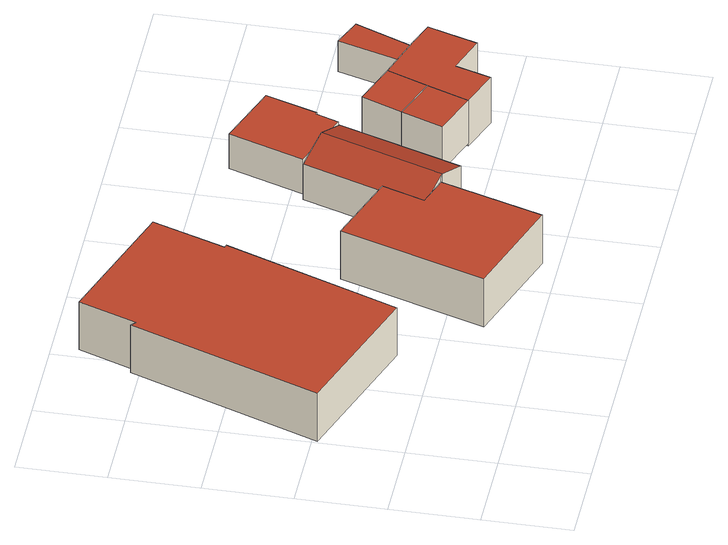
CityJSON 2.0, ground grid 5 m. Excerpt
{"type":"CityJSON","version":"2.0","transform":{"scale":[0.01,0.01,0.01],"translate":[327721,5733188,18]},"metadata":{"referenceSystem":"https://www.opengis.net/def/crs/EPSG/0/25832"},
"CityObjects":{
"building1":{"type":"Building","attributes":{"Geometrietyp2DReferenz":"3000","Gemeindeschluessel":"05170012","function":"31001_1312","roofType":"1000","measuredHeight":3.16},"address":[{"country":"Germany","locality":"Hamminkeln","thoroughfareNumber":"66","thoroughfareName":"Alte Poststraße"}],"geometry":[{"type":"Solid","lod":"2","boundaries":[[[[0,1,2,3]],[[4,5,1,0]],[[6,7,5,4]],[[8,9,7,6]],[[10,11,9,8]],[[12,13,11,10]],[[14,15,13,12]],[[3,2,15,14]],[[12,10,8,6,4,0,3,14]],[[1,5,7,9,11,13,15,2]]]],"semantics":{"surfaces":[{"type":"WallSurface"},{"type":"RoofSurface"},{"type":"GroundSurface"}],"values":[[0,0,0,0,0,0,0,0,1,2]]}}]},
"building2":{"type":"Building","attributes":{"Geometrietyp2DReferenz":"3000","Gemeindeschluessel":"05170012","function":"31001_1312","roofType":"1000","measuredHeight":3.19},"address":[{"country":"Germany","locality":"Hamminkeln","thoroughfareNumber":"68","thoroughfareName":"Alte Poststraße"}],"geometry":[{"type":"Solid","lod":"2","boundaries":[[[[16,17,18,19]],[[20,21,17,16]],[[22,23,21,20]],[[24,25,23,22]],[[26,27,25,24]],[[19,18,27,26]],[[24,22,20,16,19,26]],[[17,21,23,25,27,18]]]],"semantics":{"surfaces":[{"type":"WallSurface"},{"type":"RoofSurface"},{"type":"GroundSurface"}],"values":[[0,0,0,0,0,0,1,2]]}}]},
"building3":{"type":"Building","attributes":{"Geometrietyp2DReferenz":"3000","Gemeindeschluessel":"05170012","function":"31001_1312","roofType":"3100","measuredHeight":3.13},"address":[{"country":"Germany","locality":"Hamminkeln","thoroughfareNumber":"68","thoroughfareName":"Alte Poststraße"}],"geometry":[{"type":"Solid","lod":"2","boundaries":[[[[28,29,30,31]],[[32,33,29,28]],[[34,35,33,32]],[[36,37,35,34]],[[38,39,37,36]],[[40,41,39,38]],[[42,43,41,40]],[[44,45,43,42]],[[31,30,45,44]],[[38,36,34,32,28,40]],[[31,44,42,40,28]],[[29,33,35,37,39,41,43,45,30]]]],"semantics":{"surfaces":[{"type":"WallSurface"},{"type":"RoofSurface"},{"type":"GroundSurface"}],"values":[[0,0,0,0,0,0,0,0,0,1,1,2]]}}]},
"building4":{"type":"Building","attributes":{"Geometrietyp2DReferenz":"3000","Gemeindeschluessel":"05170012","function":"31001_1312","roofType":"1000","measuredHeight":2.28},"address":[{"country":"Germany","locality":"Hamminkeln","thoroughfareNumber":"68","thoroughfareName":"Alte Poststraße"}],"geometry":[{"type":"Solid","lod":"2","boundaries":[[[[46,47,48,49]],[[50,51,47,46]],[[52,53,51,50]],[[54,55,53,52]],[[56,57,55,54]],[[49,48,57,56]],[[54,52,50,46,49,56]],[[47,51,53,55,57,48]]]],"semantics":{"surfaces":[{"type":"WallSurface"},{"type":"RoofSurface"},{"type":"GroundSurface"}],"values":[[0,0,0,0,0,0,1,2]]}}]},
"building5":{"type":"Building","attributes":{"Geometrietyp2DReferenz":"3000","Gemeindeschluessel":"05170012","function":"31001_1312","roofType":"1000","measuredHeight":2.86},"address":[{"country":"Germany","locality":"Hamminkeln","thoroughfareNumber":"68","thoroughfareName":"Alte Poststraße"}],"geometry":[{"type":"Solid","lod":"2","boundaries":[[[[58,59,60,61]],[[62,63,59,58]],[[64,65,63,62]],[[61,60,65,64]],[[62,58,61,64]],[[59,63,65,60]]]],"semantics":{"surfaces":[{"type":"WallSurface"},{"type":"RoofSurface"},{"type":"GroundSurface"}],"values":[[0,0,0,0,1,2]]}}]},
"building6":{"type":"Building","attributes":{"Geometrietyp2DReferenz":"3000","Gemeindeschluessel":"05170012","function":"31001_1312","roofType":"1000","measuredHeight":2.72},"address":[{"country":"Germany","locality":"Hamminkeln","thoroughfareNumber":"68","thoroughfareName":"Alte Poststraße"}],"geometry":[{"type":"Solid","lod":"2","boundaries":[[[[66,67,68,69]],[[61,70,67,66]],[[64,71,70,61]],[[69,68,71,64]],[[61,66,69,64]],[[67,70,71,68]]]],"semantics":{"surfaces":[{"type":"WallSurface"},{"type":"RoofSurface"},{"type":"GroundSurface"}],"values":[[0,0,0,0,1,2]]}}]},
"building7":{"type":"Building","attributes":{"Geometrietyp2DReferenz":"3000","Gemeindeschluessel":"05170012","function":"51009_1610","roofType":"1000","measuredHeight":3},"geometry":[{"type":"Solid","lod":"2","boundaries":[[[[72,73,74,75]],[[76,77,73,72]],[[78,79,77,76]],[[80,81,79,78]],[[58,82,81,80]],[[61,83,82,58]],[[66,84,83,61]],[[75,74,84,66]],[[61,58,80,78,76,72,75,66]],[[73,77,79,81,82,83,84,74]]]],"semantics":{"surfaces":[{"type":"WallSurface"},{"type":"RoofSurface"},{"type":"GroundSurface"}],"values":[[0,0,0,0,0,0,0,0,1,2]]}}]},
"building8":{"type":"Building","attributes":{"Geometrietyp2DReferenz":"3000","Gemeindeschluessel":"05170012","function":"31001_1312","roofType":"1000","measuredHeight":2.02},"address":[{"country":"Germany","locality":"Hamminkeln","thoroughfareNumber":"70","thoroughfareName":"Alte Poststraße"}],"geometry":[{"type":"Solid","lod":"2","boundaries":[[[[85,86,87,88]],[[89,90,86,85]],[[91,92,90,89]],[[88,87,92,91]],[[89,85,88,91]],[[86,90,92,87]]]],"semantics":{"surfaces":[{"type":"WallSurface"},{"type":"RoofSurface"},{"type":"GroundSurface"}],"values":[[0,0,0,0,1,2]]}}]}
},
"vertices":[
[810,696,355],[810,696,39],[1180,1679,39],[1180,1679,355],[1,971,355],[1,971,39],[406,2048,355],[406,2048,39],[431,2025,355],[431,2025,39],[554,2352,355],[554,2352,39],[1308,2097,355],[1308,2097,39],[1162,1686,355],[1162,1686,39],
[1938,669,346],[1938,669,27],[1766,728,27],[1766,728,346],[1753,91,346],[1753,91,27],[1151,293,346],[1151,293,27],[1424,1112,346],[1424,1112,27],[1847,967,346],[1847,967,27],
[1951,664,391],[1951,664,78],[2137,600,78],[2137,600,311],[1938,669,385],[1938,669,78],[1766,728,311],[1766,728,78],[1847,967,311],[1847,967,78],[2002,1421,311],[2002,1421,78],[2187,1358,391],[2187,1358,78],[2359,1299,317],[2359,1299,78],[2372,1295,311],[2372,1295,78],
[2515,1716,341],[2515,1716,113],[2148,1847,113],[2148,1847,341],[2416,1424,341],[2416,1424,113],[2406,1428,341],[2406,1428,113],[2359,1299,341],[2359,1299,113],[2002,1421,341],[2002,1421,113],
[2648,655,356],[2648,655,70],[2735,890,70],[2735,890,356],[2397,748,356],[2397,748,70],[2484,983,356],[2484,983,70],
[2826,1122,356],[2826,1122,83],[2575,1213,83],[2575,1213,356],[2735,890,83],[2484,983,83],
[3237,983,356],[3237,983,55],[3096,1034,55],[3096,1034,356],[3145,700,356],[3145,700,55],[2928,774,356],[2928,774,55],[2865,575,356],[2865,575,55],[2648,655,55],[2735,890,55],[2826,1122,55],
[3070,1434,324],[3070,1434,122],[2963,1078,122],[2963,1078,324],[3233,1368,324],[3233,1368,122],[3096,1034,324],[3096,1034,122]
]}
